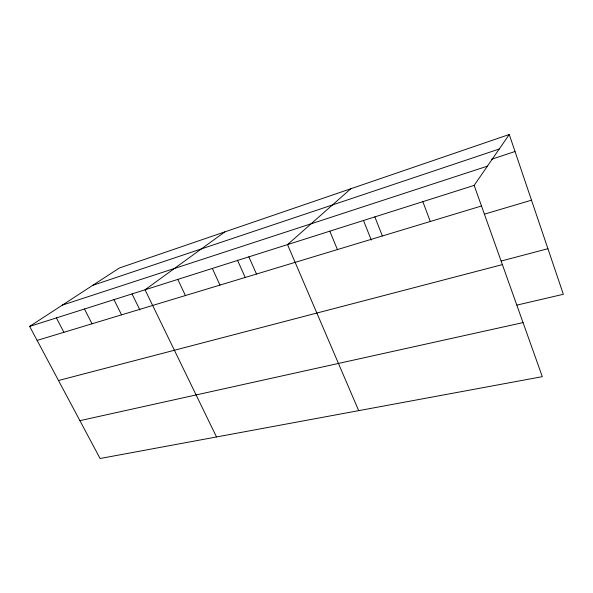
<?xml version="1.0" encoding="UTF-8"?>
<svg xmlns="http://www.w3.org/2000/svg" width="593" height="593" viewBox="0 0 593 593"><rect width="100%" height="100%" fill="white"/><g stroke="black" fill="none" stroke-linecap="round" stroke-linejoin="round"><path stroke-width="0.89" d="M474.155 185.387L542.313 376.666L100.084 458.508L29.65 326.402L474.155 185.387L509.261 134.492L563.35 294.276L516.926 305.106M350.834 188.744L287.531 244.59L358.683 410.652M224.791 231.907L145.04 289.792L216.504 436.959M29.65 326.402L119.312 268.029L509.261 134.492M92.686 285.359L499.239 149.021M491.464 159.302L515.02 151.519M62.354 305.106L487.416 166.159M37.114 340.397L481.501 205.993M484.614 214.103L531.498 200.197M501.218 261.016L547.925 248.712M58.499 380.513L502.39 264.611M79.907 420.652L523.048 322.592M56.387 317.915L63.896 332.295M84.465 309.012L92.011 323.793M113.982 299.65L121.558 314.861M132.061 293.995L139.904 309.969M177.781 279.407L185.401 295.551M212.338 268.444L219.966 285.092M237.415 260.068L245.235 277.517M248.86 256.858L256.487 274.048M329.827 231.174L337.402 249.579M363.494 220.5L371.292 240.061M374.835 216.897L382.366 235.977M422.846 201.664L430.296 221.486"/></g></svg>
